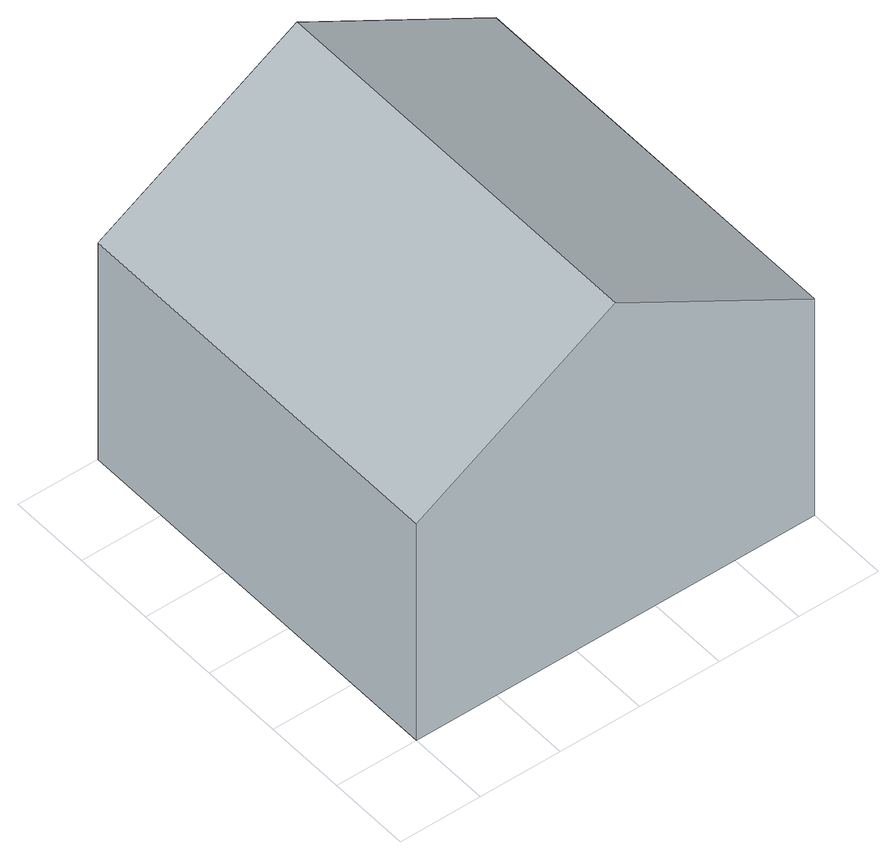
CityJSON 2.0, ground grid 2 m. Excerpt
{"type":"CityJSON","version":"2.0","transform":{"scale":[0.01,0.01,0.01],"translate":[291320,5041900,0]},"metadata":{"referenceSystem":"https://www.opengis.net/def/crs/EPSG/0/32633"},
"CityObjects":{
"object1":{"type":"GenericCityObject","attributes":{"description":"This is (ThermalBoundary) RoofSurface 1 (ThermalZone 1)","name":"(ThermalBoundary) RoofSurface 1 (ThermalZone 1)","referencePoint":[291325,5041905,4.5],"layeredConstruction":"id_layered_construction_roof_3","bdgBdrySurfAzimuth":{"value":270,"uom":"decimal degree"},"bdgBdrySurfGroundViewFactor":{"value":0.5,"uom":"unit interval"},"bdgBdrySurfInclination":{"value":30.96,"uom":"decimal degree"},"bdgBdrySurfIsAdiabatic":false,"bdgBdrySurfOpeningToSurfaceRatio":{"value":0,"uom":"unit interval"},"bdgBdrySurfSkyViewFactor":{"value":0.6,"uom":"unit interval"},"bdgBdrySurfTotalSurfaceArea":{"value":58.31,"uom":"m^2"}},"geometry":[{"type":"MultiSurface","lod":"2","boundaries":[[[0,1,2,3]]]}]},
"object2":{"type":"GenericCityObject","attributes":{"description":"This is (ThermalBoundary) WallSurface 1 (ThermalZone 1)","name":"(ThermalBoundary) WallSurface 1 (ThermalZone 1)","referencePoint":[291325,5041905,4.5],"layeredConstruction":"id_layered_construction_wall_2","bdgBdrySurfAzimuth":{"value":180,"uom":"decimal degree"},"bdgBdrySurfGroundViewFactor":{"value":0.5,"uom":"unit interval"},"bdgBdrySurfInclination":{"value":90,"uom":"decimal degree"},"bdgBdrySurfIsAdiabatic":false,"bdgBdrySurfOpaqueSurfaceArea":{"value":58.78,"uom":"m^2"},"bdgBdrySurfOpeningToSurfaceRatio":{"value":0.216,"uom":"unit interval"},"bdgBdrySurfSkyViewFactor":{"value":0.6,"uom":"unit interval"},"bdgBdrySurfTotalSurfaceArea":{"value":75,"uom":"m^2"}},"geometry":[{"type":"MultiSurface","lod":"2","boundaries":[[[4,5,6,1,0]]]}]},
"object3":{"type":"GenericCityObject","attributes":{"description":"This is BuildingUnit 1","name":"BuildingUnit 1","referencePoint":[291325,5041905,4.5],"area":[{"description":"This is a type of floor area","source":"Area value source","value":{"value":200,"uom":"m^2"},"type":{"value":"grossFloorArea","codeSpace":"area_codeSpace"}},{"description":"This is a type of floor area","source":"Area value source","value":{"value":100,"uom":"m^2"},"type":{"value":"energyReferenceArea","codeSpace":"area_codeSpace"}}],"volume":[{"description":"This is a type of volume","source":"Volume value source","value":{"value":750,"uom":"m^3"},"type":{"value":"grossVolume","codeSpace":"volume_codeSpace"}},{"description":"This is a type of volume","source":"Volume value source","value":{"value":875,"uom":"m^3"},"type":{"value":"energyReferenceVolume","codeSpace":"volume_codeSpace"}}],"type":{"value":"residential","codeSpace":"buildingUnit_codeSpace_123"},"numberOfRooms":4,"ownershipType":{"value":"corporation","codeSpace":"ownership_type_codeSpace_abc"}},"geometry":[{"type":"Solid","lod":"3","boundaries":[[[[7,3,2,8,9]],[[4,5,6,1,0]],[[4,0,3,7]],[[0,1,2,3]],[[1,6,8,2]],[[4,7,9,5]],[[8,6,5,9]]]]}]},
"object4":{"type":"GenericCityObject","attributes":{"description":"This is (ThermalBoundary) GroundSurface 1 (ThermalZone 1)","name":"(ThermalBoundary) GroundSurface 1 (ThermalZone 1)","referencePoint":[291325,5041905,4.5],"layeredConstruction":"id_layered_construction_ground_1","bdgBdrySurfAzimuth":{"value":-1,"uom":"decimal degree"},"bdgBdrySurfGroundViewFactor":{"value":1,"uom":"unit interval"},"bdgBdrySurfInclination":{"value":180,"uom":"decimal degree"},"bdgBdrySurfIsAdiabatic":false,"bdgBdrySurfOpeningToSurfaceRatio":{"value":0,"uom":"unit interval"},"bdgBdrySurfSkyViewFactor":{"value":0,"uom":"unit interval"},"bdgBdrySurfTotalSurfaceArea":{"value":100,"uom":"m^2"}},"geometry":[{"type":"MultiSurface","lod":"2","boundaries":[[[4,7,9,5]]]}]}
},
"vertices":[
[0,0,600],[500,0,900],[500,1000,900],[0,1000,600],
[0,0,0],[1000,0,0],[1000,0,600],
[0,1000,0],[1000,1000,600],[1000,1000,0]
]}
